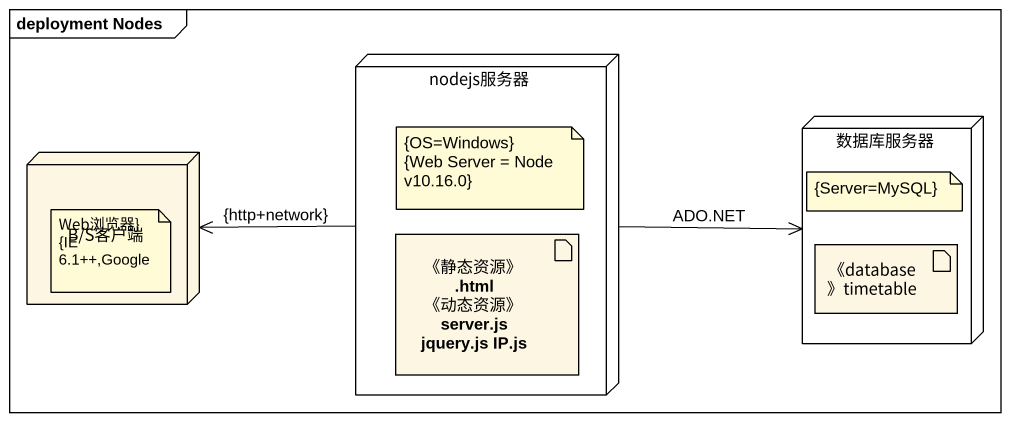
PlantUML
@startuml
mainframe deployment Nodes
node nodejs服务器 {
  artifact "《静态资源》 .html 《动态资源》 server.js jquery.js IP.js" as 静态资源_html_动态资源_server_js
}
node "B/S客户端" as B_S客户端
node 数据库服务器 {
  artifact "《database》timetable" as database_timetable
}
nodejs服务器 -left-> B_S客户端 : {http+network}
nodejs服务器 -right-> 数据库服务器 : ADO.NET
note as N1
  {OS=Windows}
  {Web Server = Node v10.16.0}
end note
note as N2
  Web浏览器}
  {IE 6.1++,Google
end note
note as N3
  {Server=MySQL}
end note
@enduml
